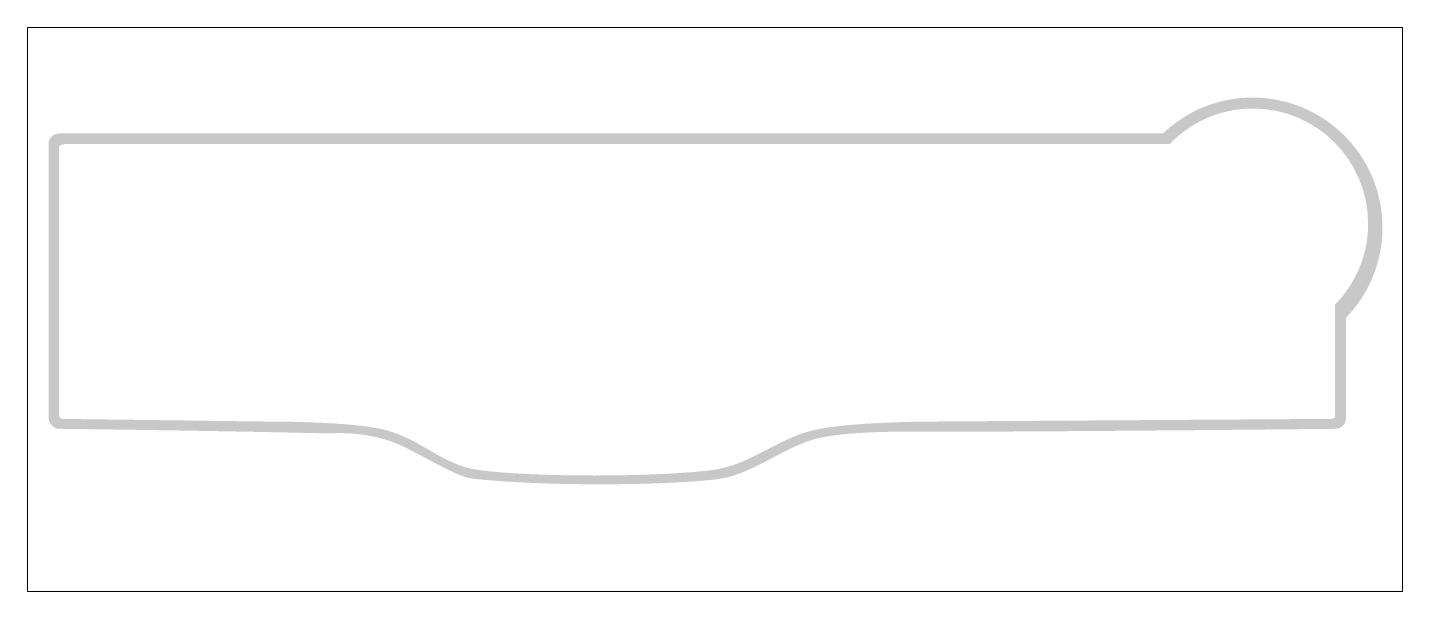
# Paper-space layout 'Layout1' of a CAD drawing. Header units: millimetres. Extents: x 0 to 392, y 0 to 161.
# The model-space entities are those that its viewports show. They can reach past a viewport. Long polylines and large blocks are cut down to what shows.
import ezdxf

# ---------------------------------------------------------------- set-up
doc = ezdxf.new("R2010")
doc.units = ezdxf.units.MM

msp = doc.modelspace()

# ---------------------------------------------------------------- hatches: boundary and pattern name
at = {"true_color": 0x333333, "transparency": 33554687}
h = msp.add_hatch(color=250, dxfattribs=at)
edge = h.paths.add_edge_path(flags=0)
edge.add_spline(control_points=[(375.97, 77.95), (375.97, 77.95), (375.97, 49.32), (375.97, 49.32), (375.97, 47.66), (374.63, 46.32), (372.97, 46.32), (372.97, 46.32), (294.41, 45.47), (255.13, 45.47), (252.95, 45.47), (235.22, 45.89), (225.61, 43.67), (215.82, 41.41), (206.82, 33.13), (196.4, 31.92), (179.9, 30), (144.98, 29.98), (126.61, 32.16), (122.18, 32.68), (110.54, 40), (105.08, 42.19), (95.85, 45.89), (86.5, 45), (86.19, 45), (46.48, 45.91), (9.02, 46.32), (9.02, 46.32), (7.36, 46.32), (6.02, 47.97), (6.02, 49.32), (6.02, 49.32), (6.02, 127.51), (6.02, 127.51), (6.02, 129.17), (7.36, 130.51), (9.02, 130.51), (9.02, 130.51), (323.77, 130.51), (323.77, 130.51), (330.42, 136.85), (339.42, 140.75), (349.33, 140.75), (369.78, 140.75), (386.38, 124.14), (386.38, 103.69), (386.38, 93.7), (382.41, 84.62), (375.97, 77.95)], knot_values=[0, 0, 0, 0, 1, 1, 1, 2, 2, 2, 3, 3, 3, 4, 4, 4, 5, 5, 5, 6, 6, 6, 7, 7, 7, 8, 8, 8, 9, 9, 9, 10, 10, 10, 11, 11, 11, 12, 12, 12, 13, 13, 13, 14, 14, 14, 15, 15, 15, 16, 16, 16, 16], degree=3, periodic=1)
edge = h.paths.add_edge_path(flags=0)
edge.add_spline(control_points=[(372.87, 81.75), (378.69, 87.68), (382.29, 95.81), (382.29, 104.77), (382.29, 122.91), (367.57, 137.63), (349.43, 137.63), (340.12, 137.63), (331.71, 133.75), (325.73, 127.52), (325.73, 127.52), (10.69, 127.52), (10.69, 127.52), (10.48, 127.52), (10.29, 127.45), (10.13, 127.34), (10.13, 127.34), (10, 127.34), (10, 127.34), (9.45, 127.34), (9, 126.9), (9, 126.34), (9, 126.34), (9, 50.14), (9, 50.14), (9, 49.69), (9.45, 49.14), (10, 49.14), (10, 49.14), (67.97, 48.39), (67.97, 48.39), (67.97, 48.39), (92.09, 48.54), (102.04, 45.99), (112.09, 43.41), (118.58, 35.97), (128.25, 34.63), (143.86, 32.45), (179.8, 32.48), (195.69, 34.63), (205.84, 36), (213.77, 43.35), (223.6, 45.8), (233.95, 48.37), (257.8, 48.39), (257.8, 48.39), (257.8, 48.39), (371.37, 49.14), (371.37, 49.14), (372.2, 49.14), (372.87, 49.35), (372.87, 49.61), (372.87, 49.61), (372.87, 81.75), (372.87, 81.75)], knot_values=[0, 0, 0, 0, 1, 1, 1, 2, 2, 2, 3, 3, 3, 4, 4, 4, 5, 5, 5, 6, 6, 6, 7, 7, 7, 8, 8, 8, 9, 9, 9, 10, 10, 10, 11, 11, 11, 12, 12, 12, 13, 13, 13, 14, 14, 14, 15, 15, 15, 16, 16, 16, 17, 17, 17, 18, 18, 18, 18], degree=3, periodic=1)

psp = doc.layouts.get("Layout1")

# ---------------------------------------------------------------- viewports
at = {"layer": '0'}
psp.add_viewport(center=(196.05, 80.39), size=(392.09, 160.782), view_center_point=(196.05, 80.33), view_height=160.782, dxfattribs=at)

doc.saveas('drawing.dxf')
